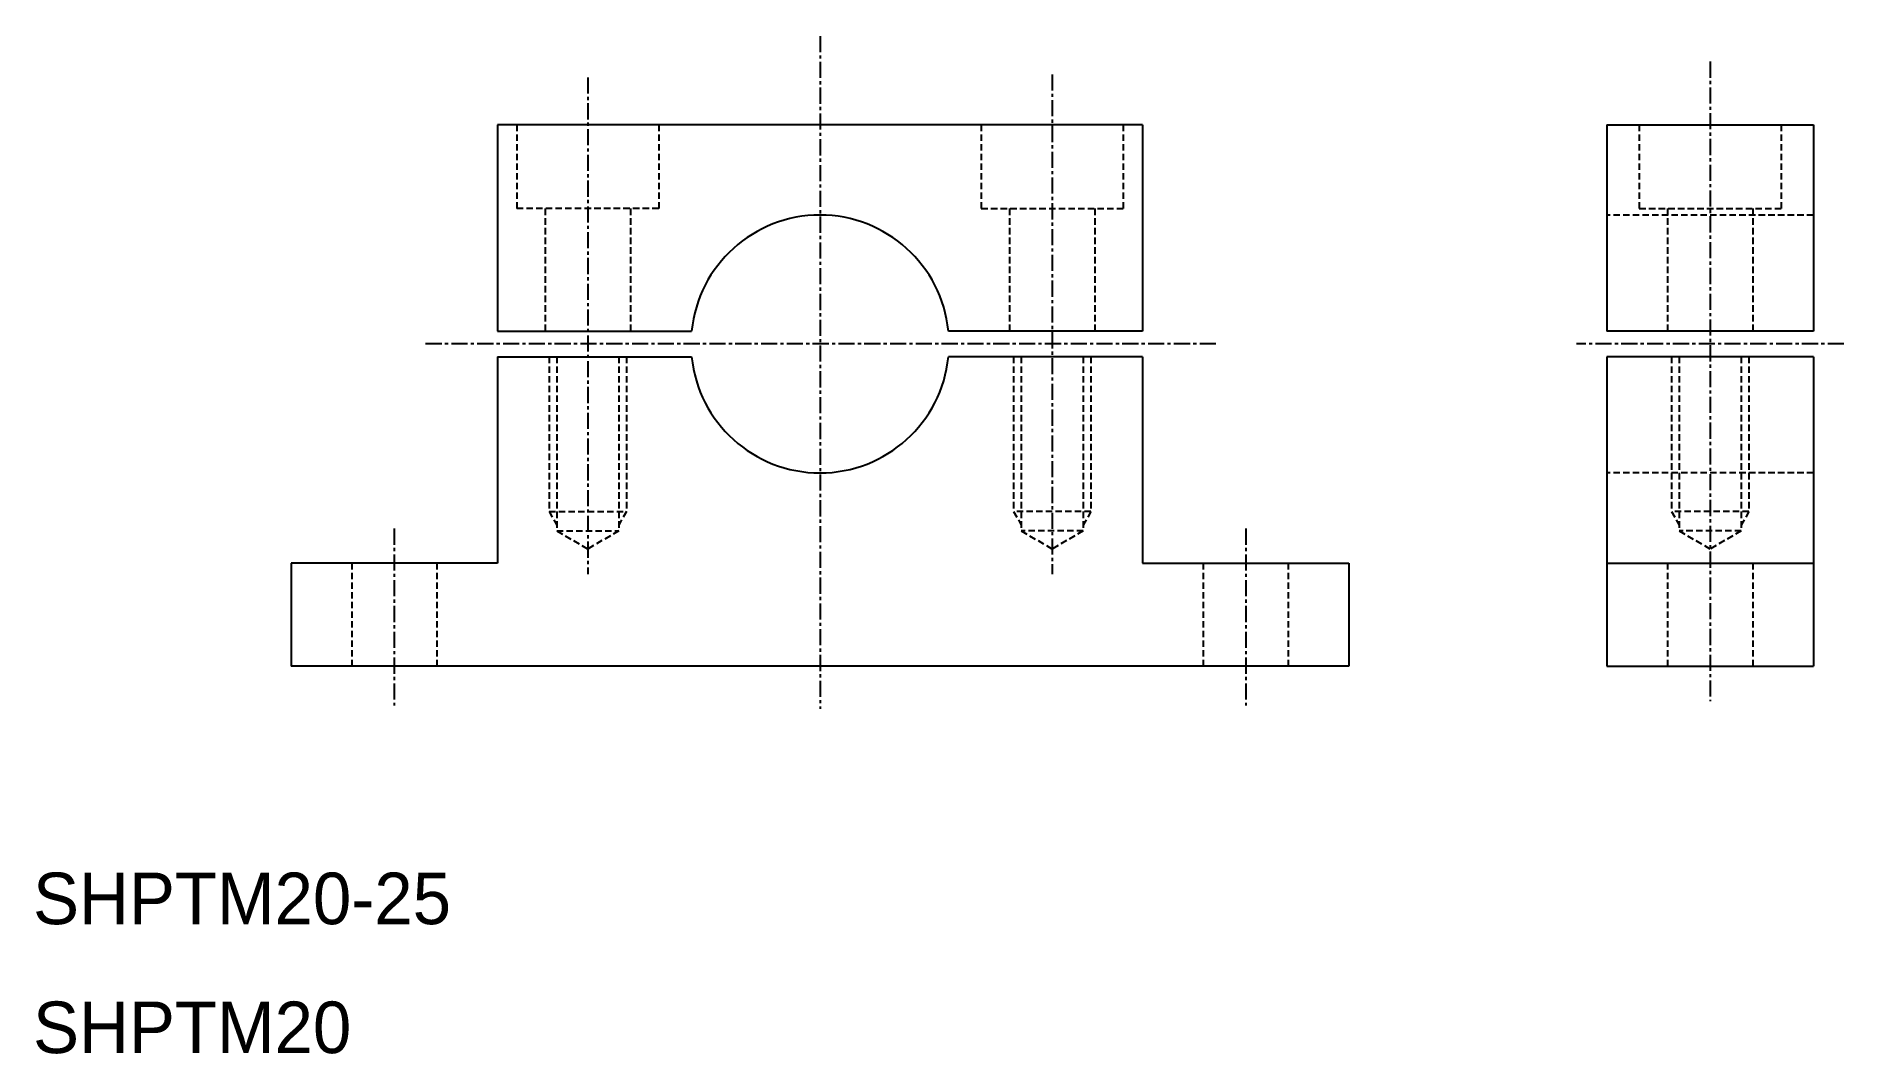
# Model space of a CAD drawing. Extents: x 10 to 150, y 10 to 89.
import ezdxf

# ---------------------------------------------------------------- set-up
doc = ezdxf.new("R2010")
doc.units = 0
doc.linetypes.add('CENTER', pattern=[2, 1.25, -0.25, 0.25, -0.25])
doc.linetypes.add('DASHED', pattern=[0.75, 0.5, -0.25])
doc.layers.get('0').update_dxf_attribs({"linetype": 'CONTINUOUS'})
doc.layers.add('CENTER', color=1, linetype='CENTER')

msp = doc.modelspace()

# ---------------------------------------------------------------- linework, layer by layer
at = {"color": 7, "linetype": 'CONTINUOUS'}
for p, q in [((96, 82), (46, 82)), ((46, 82), (46, 66)), ((96, 82), (96, 66)), ((132, 82), (148, 82)), ((132, 82), (132, 66)), ((148, 82), (148, 66)), ((46, 66), (61.05, 66)), ((96, 66), (80.95, 66)), ((148, 66), (132, 66)), ((46, 64), (46, 48)), ((46, 64), (61.05, 64)), ((96, 64), (80.95, 64)), ((96, 64), (96, 48)), ((132, 64), (132, 40)), ((148, 64), (132, 64)), ((148, 64), (148, 40)), ((46, 48), (30, 48)), ((30, 48), (30, 40)), ((96, 48), (112, 48)), ((112, 48), (112, 40)), ((132, 48), (148, 48)), ((30, 46), (30, 46)), ((30, 44), (30, 44)), ((112, 40), (30, 40)), ((132, 40), (148, 40))]:
    msp.add_line(p, q, dxfattribs=at)
at = {"color": 3, "linetype": 'DASHED'}
for p, q in [((47.5, 82), (47.5, 75.5)), ((58.5, 82), (58.5, 75.5)), ((83.5, 82), (83.5, 75.5)), ((94.5, 82), (94.5, 75.5)), ((134.5, 82), (134.5, 75.5)), ((145.5, 82), (145.5, 75.5)), ((58.5, 75.5), (47.5, 75.5)), ((49.7, 75.5), (49.7, 66)), ((56.3, 75.5), (56.3, 66)), ((83.5, 75.5), (94.5, 75.5)), ((85.7, 75.5), (85.7, 66)), ((92.3, 75.5), (92.3, 66)), ((148, 75), (132, 75)), ((134.5, 75.5), (145.5, 75.5)), ((136.7, 75.5), (136.7, 66)), ((143.3, 75.5), (143.3, 66)), ((50, 64), (50, 52)), ((50.6, 64), (50.6, 50.5)), ((55.4, 64), (55.4, 50.5)), ((56, 64), (56, 52)), ((86, 64), (86, 52)), ((86.6, 64), (86.6, 50.5)), ((91.4, 64), (91.4, 50.5)), ((92, 64), (92, 52)), ((137, 64), (137, 52)), ((137.6, 64), (137.6, 50.5)), ((142.4, 64), (142.4, 50.5)), ((143, 64), (143, 52)), ((148, 55), (132, 55)), ((50, 52), (56, 52)), ((50, 52), (50.6, 50.96)), ((56, 52), (55.4, 50.96)), ((92, 52), (86, 52)), ((86, 52), (86.6, 50.96)), ((92, 52), (91.4, 50.96)), ((143, 52), (137, 52)), ((137, 52), (137.6, 50.96)), ((143, 52), (142.4, 50.96)), ((50.6, 50.5), (55.4, 50.5)), ((50.6, 50.5), (53, 49.11)), ((55.4, 50.5), (53, 49.11)), ((91.4, 50.5), (86.6, 50.5)), ((86.6, 50.5), (89, 49.11)), ((91.4, 50.5), (89, 49.11)), ((142.4, 50.5), (137.6, 50.5)), ((137.6, 50.5), (140, 49.11)), ((142.4, 50.5), (140, 49.11)), ((34.7, 48), (34.7, 40)), ((41.3, 48), (41.3, 40)), ((100.7, 48), (100.7, 40)), ((107.3, 48), (107.3, 40)), ((136.7, 48), (136.7, 40)), ((143.3, 48), (143.3, 40))]:
    msp.add_line(p, q, dxfattribs=at)
at = {"color": 7, "linetype": 'CONTINUOUS'}
for start, end in [(5.7392, 174.2608), (185.7392, 354.2608)]:
    msp.add_arc((71, 65), 10, start, end, dxfattribs=at)
at = {"layer": 'CENTER', "color": 1, "linetype": 'CENTER'}
for p, q in [((71, 88.88), (71, 36.69)), ((140, 86.9), (140, 37.31)), ((53, 85.67), (53, 47.16)), ((89, 85.91), (89, 47.16)), ((101.68, 65), (40.32, 65)), ((150.36, 65), (129.64, 65)), ((38, 50.68), (38, 36.95)), ((104, 50.68), (104, 36.95))]:
    msp.add_line(p, q, dxfattribs=at)

# ---------------------------------------------------------------- texts
at = {"color": 7, "linetype": 'CONTINUOUS'}
for s, p in [('SHPTM20-25', (10, 20)), ('SHPTM20', (10, 10))]:
    msp.add_text(s, height=4, dxfattribs=at).set_placement(p)

doc.saveas('drawing.dxf')
